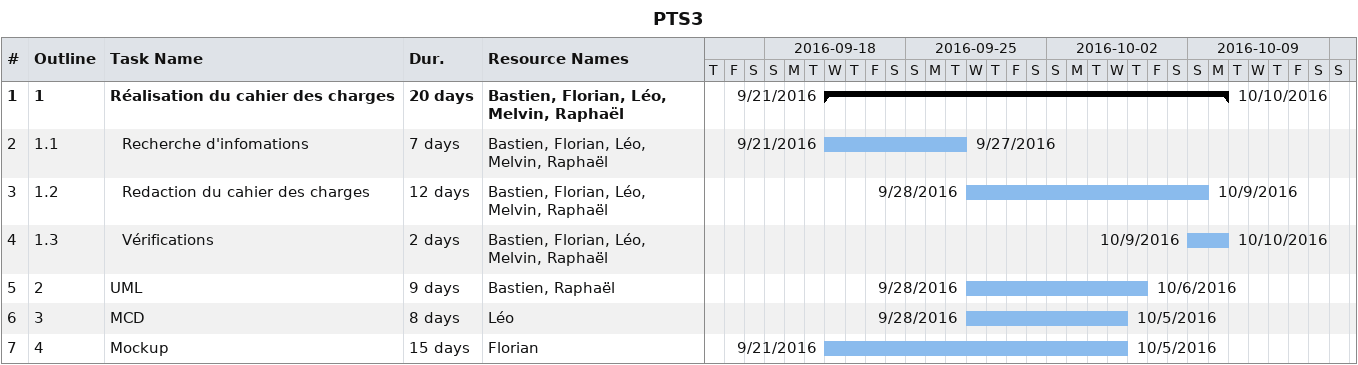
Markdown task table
PTS3

| ID | WBS | Task | Duration | Start | Finish | Resources |
|---|---|---|---|---|---|---|
| 1 | 1 | **Réalisation du cahier des charges** | 20d | 2016-09-21 | 2016-10-10 | Bastien, Florian, Léo, Melvin, Raphaël |
| 2 | 1.1 | Recherche d'infomations | 7d | 2016-09-21 | 2016-09-27 | Bastien, Florian, Léo, Melvin, Raphaël |
| 3 | 1.2 | Redaction du cahier des charges | 12d | 2016-09-28 | 2016-10-09 | Bastien, Florian, Léo, Melvin, Raphaël |
| 4 | 1.3 | Vérifications | 2d | 2016-10-09 | 2016-10-10 | Bastien, Florian, Léo, Melvin, Raphaël |
| 5 | 2 | UML | 9d | 2016-09-28 | 2016-10-06 | Bastien, Raphaël |
| 6 | 3 | MCD | 8d | 2016-09-28 | 2016-10-05 | Léo |
| 7 | 4 | Mockup | 15d | 2016-09-21 | 2016-10-05 | Florian |
